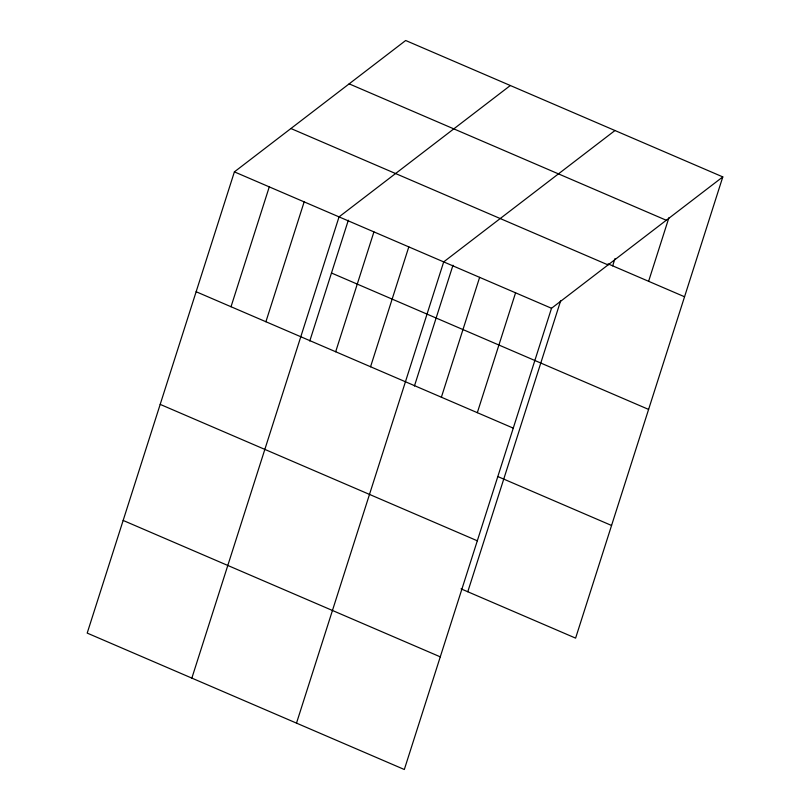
<?xml version="1.0" encoding="UTF-8"?>
<svg xmlns="http://www.w3.org/2000/svg" width="810" height="810" viewBox="0 0 810 810"><rect width="100%" height="100%" fill="white"/><g stroke="black" fill="none" stroke-linecap="round" stroke-linejoin="round"><path stroke-width="1.21" d="M234.394 171.872L87.197 633.096L404.322 769.5L551.519 308.276L722.803 176.904L405.678 40.5L234.394 171.872L551.519 308.276M231.022 306.737L269.274 186.877M265.903 321.742L304.155 201.882M191.848 678.112L339.046 216.888L510.33 85.516M309.774 341.01L348.33 220.209M335.674 351.753L373.926 231.893M370.555 366.758L408.807 246.898M296.5 723.128L443.698 261.893L614.982 130.521M414.426 386.016L452.982 265.214M441.379 397.214L479.631 277.354M477.323 412.675L515.575 292.815M467.785 591.745L560.631 300.844M612.674 265.842L614.962 258.653M648.607 281.303L668.888 217.779M722.803 176.904L575.606 638.128L461.032 588.85M349.15 83.855L666.276 220.249M608.037 263.847L684.551 296.764M290.911 128.517L608.047 264.921M331.472 273.01L648.597 409.414M196.141 291.732L513.267 428.136M498.109 476.675L611.56 525.477M160.188 404.382L477.313 540.786M123.15 520.445L440.275 656.849"/></g></svg>
